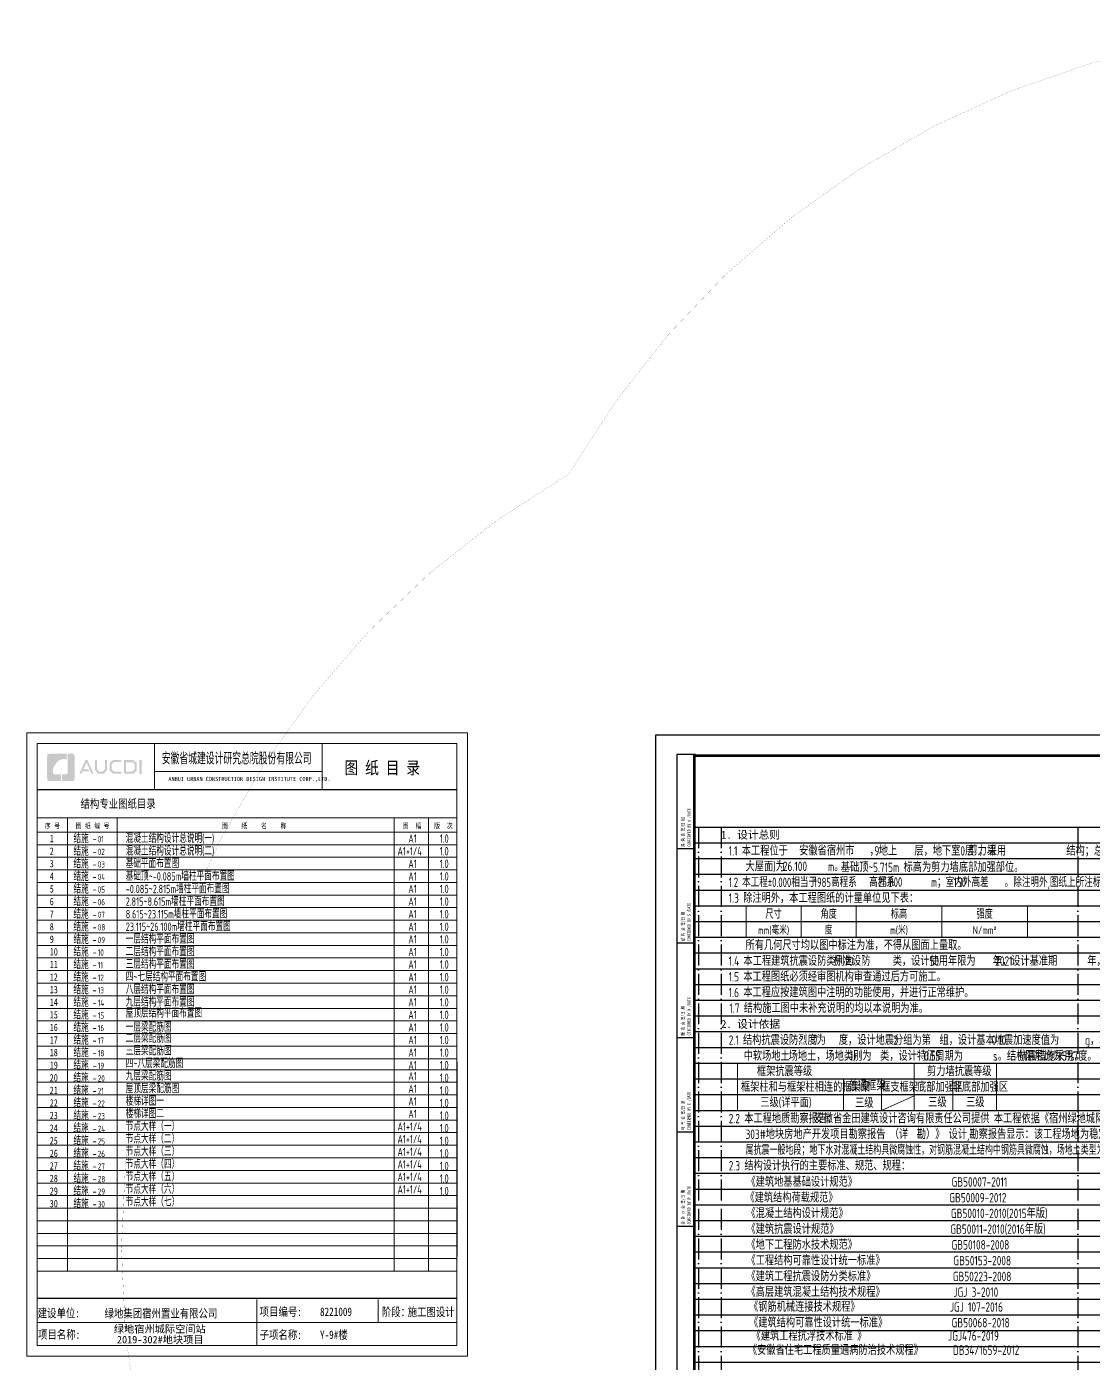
# Model space of a CAD drawing. Extents: x -812054 to 22247, y -644080 to 1003627.
# Drawn here: x -812054 to -761236, y -157424 to -93724 of the extents above; entities that cross this region are included whole.
import ezdxf
from ezdxf.enums import TextEntityAlignment as Align

# ---------------------------------------------------------------- set-up
doc = ezdxf.new("R2010")
doc.units = 0
doc.header["$LTSCALE"] = 1000
doc.linetypes.add('D1', pattern=[14, 10, -2, 0, -2])
doc.linetypes.add('DASHED', pattern=[0.75, 0.5, -0.25])
doc.layers.get('0').update_dxf_attribs({"linetype": 'CONTINUOUS'})
doc.layers.get('DEFPOINTS').update_dxf_attribs({"linetype": 'CONTINUOUS'})
for name, color, linetype in [('C-Sheet-图框', 101, 'CONTINUOUS'), ('C-SHET-TTLB', 11, 'CONTINUOUS'), ('PUB_TEXT', 2, 'CONTINUOUS'), ('图签文字', 4, 'CONTINUOUS')]:
    doc.layers.add(name, color=color, linetype=linetype)
for name, color, linetype, lineweight in [('S-1-TEXT', 7, 'CONTINUOUS', 18), ('S-1-修改', 23, 'CONTINUOUS', 18), ('图框', 9, 'CONTINUOUS', 18), ('图签', 147, 'CONTINUOUS', 18)]:
    doc.layers.add(name, color=color, linetype=linetype, lineweight=lineweight)
doc.layers.add('审图修改', color=2, linetype='CONTINUOUS', plot=False)
doc.styles.add('SHEET-ECADI', font='simhei.ttf', dxfattribs={"width": 0.7})
doc.styles.add('STYLE111', font='simhei.ttf', dxfattribs={"width": 0.7})
doc.styles.add('TS', font='tssdeng.shx', dxfattribs={"width": 0.7, "bigfont": 'tssdchn.shx'})
doc.styles.add('TSSD_DIMENSION', font='Tssdeng.shx', dxfattribs={"width": 0.7, "bigfont": 'tssdchn.shx'})
doc.styles.add('TSSD_REIN', font='tssdeng.shx', dxfattribs={"width": 0.7, "height": 300, "bigfont": 'tssdchn.shx'})
doc.styles.add('宋体', font='', dxfattribs={"height": 50})
doc.styles.add('建筑图签-1', font='simhei.ttf', dxfattribs={"width": 0.7})
doc.styles.add('黑体', font='simhei.ttf')
doc.styles.get('宋体').set_extended_font_data('SimSun')

# ---------------------------------------------------------------- blocks, each defined once
blk = doc.blocks.new('2014SHEET-L')
at = {"layer": 'C-SHET-TTLB'}
for p, q in [((0, -45), (-9, -45)), ((0, -90), (-9, -90)), ((0, -135), (-9, -135)), ((0, -180), (-9, -180)), ((0, -225), (-9, -225))]:
    blk.add_line(p, q, dxfattribs=at)
at = {"layer": 'C-SHET-TTLB', "style": 'SHEET-ECADI', "width": 0.7}
for s, p in [('建 筑 会 签/日 期', (-5.24, -43.96)), ('CONFIRMED BY A /DATE', (-2.33, -43.96)), ('结 构 会 签/日 期', (-5.24, -88.96)), ('CONFIRMED BY S /DATE', (-2.33, -88.96)), ('CONFIRMED BY M /DATE', (-2.33, -133.96)), ('暖 动 会 签/日 期', (-5.24, -133.96)), ('CONFIRMED BY E /DATE', (-2.33, -178.96)), ('电 气 会 签/日 期', (-5.24, -178.96)), ('给 排 水 会 签/日 期', (-5.24, -223.96)), ('CONFIRMED BY P /DATE', (-2.33, -223.96))]:
    blk.add_text(s, height=1.6, rotation=90, dxfattribs=at).set_placement(p)
blk = doc.blocks.new('2017_11-sheet-L2', base_point=(18.4, 410))
at = {"layer": 'C-SHET-TTLB'}
blk.add_blockref('2014SHEET-L', (19, 410.6), dxfattribs=at)
blk = doc.blocks.new('院标1')
h = blk.add_hatch(color=150)
h.dxf.hatch_style = 1
h.set_gradient(color1=(33, 113, 253), color2=(33, 113, 253), tint=1, name='INVCURVED')
edge = h.paths.add_edge_path()
edge.add_spline(control_points=[(116373, 648379), (116379, 648379), (116382, 648379), (116391, 648379), (116391, 648379), (116391, 648379), (116616, 648379), (116616, 648379), (116616, 648379), (116616, 648379), (116616, 648054), (116616, 648054), (116616, 648054), (116616, 648054), (116108, 648054), (116108, 648054), (116108, 648054), (116028, 648054), (115963, 648111), (115963, 648199), (115963, 648199), (115963, 648199), (115963, 649215), (115963, 649215), (115963, 649215), (115963, 649295), (116018, 649360), (116108, 649360), (116108, 649360), (116108, 649360), (116897, 649360), (116897, 649360), (116897, 649360), (116897, 649360), (116897, 649080), (116897, 649080), (116897, 649080), (116897, 649080), (116566, 649140), (116356, 648859), (116356, 648859), (116245, 648719), (116240, 648545), (116247, 648466), (116247, 648466), (116254, 648386), (116247, 648466), (116247, 648466), (116247, 648466), (116247, 648466), (116258, 648374), (116373, 648379)], knot_values=[0, 0, 0, 0, 0.071429, 0.071429, 0.071429, 0.107143, 0.142857, 0.142857, 0.142857, 0.178571, 0.214286, 0.214286, 0.214286, 0.25, 0.285714, 0.285714, 0.285714, 0.321429, 0.357143, 0.357143, 0.357143, 0.392857, 0.428571, 0.428571, 0.428571, 0.464286, 0.5, 0.5, 0.5, 0.535714, 0.571429, 0.571429, 0.571429, 0.607143, 0.642857, 0.642857, 0.642857, 0.678571, 0.714286, 0.714286, 0.714286, 0.75, 0.785714, 0.785714, 0.785714, 0.821429, 0.857143, 0.857143, 0.857143, 0.928571, 1, 1, 1, 1], degree=3, periodic=0)
h = blk.add_hatch(color=150)
h.dxf.hatch_style = 1
h.set_gradient(color1=(33, 113, 253), color2=(33, 113, 253), tint=1, name='INVCURVED')
edge = h.paths.add_edge_path()
edge.add_spline(control_points=[(117268, 649215), (117268, 649215), (117268, 648199), (117268, 648199), (117268, 648199), (117268, 648114), (117212, 648054), (117123, 648054), (117123, 648054), (117123, 648054), (116663, 648054), (116663, 648054), (116663, 648054), (116663, 648054), (116663, 648379), (116663, 648379), (116663, 648379), (116663, 648379), (116865, 648379), (116865, 648379), (116865, 648379), (116907, 648379), (116941, 648413), (116941, 648455), (116941, 648455), (116941, 648455), (116941, 649360), (116941, 649360), (116941, 649360), (116941, 649360), (117123, 649360), (117123, 649360), (117123, 649360), (117204, 649360), (117268, 649306), (117268, 649215)], knot_values=[0, 0, 0, 0, 0.1, 0.1, 0.1, 0.15, 0.2, 0.2, 0.2, 0.25, 0.3, 0.3, 0.3, 0.35, 0.4, 0.4, 0.4, 0.45, 0.5, 0.5, 0.5, 0.55, 0.6, 0.6, 0.6, 0.65, 0.7, 0.7, 0.7, 0.75, 0.8, 0.8, 0.8, 0.9, 1, 1, 1, 1], degree=3, periodic=0)

msp = doc.modelspace()

# ---------------------------------------------------------------- hatches: boundary and pattern name
h = msp.add_hatch(color=150)
h.dxf.hatch_style = 1
h.set_gradient(color1=(33, 113, 253), color2=(33, 113, 253), tint=1, name='INVCURVED')
edge = h.paths.add_edge_path()
edge.add_spline(control_points=[(-809774.04, -128512.74), (-809774.04, -128512.74), (-809774.04, -129528.15), (-809774.04, -129528.15), (-809774.04, -129528.15), (-809774.04, -129613.26), (-809829.7, -129673.57), (-809919.45, -129673.57), (-809919.45, -129673.57), (-809919.45, -129673.57), (-810379.22, -129673.57), (-810379.22, -129673.57), (-810379.22, -129673.57), (-810379.22, -129673.57), (-810379.22, -129348.59), (-810379.22, -129348.59), (-810379.22, -129348.59), (-810379.22, -129348.59), (-810176.85, -129348.59), (-810176.85, -129348.59), (-810176.85, -129348.59), (-810134.98, -129348.59), (-810101.1, -129314.62), (-810101.1, -129272.86), (-810101.1, -129272.86), (-810101.1, -129272.86), (-810101.1, -128367.32), (-810101.1, -128367.32), (-810101.1, -128367.32), (-810101.1, -128367.32), (-809919.45, -128367.32), (-809919.45, -128367.32), (-809919.45, -128367.32), (-809837.74, -128367.32), (-809774.04, -128421.18), (-809774.04, -128512.74)], knot_values=[0, 0, 0, 0, 0.1, 0.1, 0.1, 0.15, 0.2, 0.2, 0.2, 0.25, 0.3, 0.3, 0.3, 0.35, 0.4, 0.4, 0.4, 0.45, 0.5, 0.5, 0.5, 0.55, 0.6, 0.6, 0.6, 0.65, 0.7, 0.7, 0.7, 0.75, 0.8, 0.8, 0.8, 0.9, 1, 1, 1, 1], degree=3, periodic=0)
at = {"layer": '图签文字'}
h = msp.add_hatch(color=4, dxfattribs=at)
h.paths.add_polyline_path([(-806682.81, -128677.61), (-806576.02, -128677.61), (-806576.02, -129332.33), (-806682.81, -129332.33)])
h.paths.add_polyline_path([(-807322.61, -128776.75), (-807322.61, -129223.83), (-807016.13, -129223.83), (-806910.58, -129133.16), (-806910.58, -128862.33), (-807012.95, -128776.75)], flags=16)
h.paths.add_polyline_path([(-807422.97, -128676.39), (-807422.97, -129324.2), (-806978.95, -129324.2), (-806810.21, -129179.26), (-806810.21, -128815.42), (-806976.52, -128676.39)])
h.paths.add_polyline_path([(-807544.41, -128673.26), (-807544.41, -128771.27), (-807890.46, -128771.27), (-808003.34, -128865.58), (-808003.34, -129137.41), (-807890.46, -129224.32), (-807542.56, -129224.32), (-807542.56, -129327.87), (-807936.73, -129327.87), (-808108.82, -129179.94), (-808108.82, -128815.65), (-807940.42, -128673.26)])
h.paths.add_polyline_path([(-808804.92, -128674.79), (-808702.39, -128674.79), (-808702.39, -129108.84), (-808605.45, -129220.61), (-808426.48, -129220.61), (-808329.54, -129108.84), (-808329.54, -128674.79), (-808232.6, -128674.79), (-808232.6, -129140.51), (-808372.42, -129324.93), (-808659.51, -129324.93), (-808804.92, -129138.64)])
h.paths.add_polyline_path([(-809256.97, -128675.94), (-809157.53, -128675.94), (-808866.87, -129325.6), (-808965.18, -129325.6), (-809204.42, -128786.59), (-809353.27, -129116.61), (-809122.43, -129116.61), (-809070.95, -129214.52), (-809394.79, -129214.52), (-809444.61, -129327.37), (-809549.24, -129327.37)])

# ---------------------------------------------------------------- linework, layer by layer
msp.add_line((-791553.87, -143057.63), (-791553.87, -152332.63))
at = {"layer": 'C-SHET-TTLB'}
for p, q in [((-781081.51, -128409.25), (-781081.51, -185929.25)), ((-780181.51, -128409.25), (-781081.51, -128409.25))]:
    msp.add_line(p, q, dxfattribs=at)
msp.add_lwpolyline([(-697981.51, -127469.25), (-697981.51, -186869.25), (-782081.51, -186869.25), (-782081.51, -127469.25)], close=True, dxfattribs=at)
at = {"layer": 'C-SHET-TTLB', "const_width": 120}
msp.add_lwpolyline([(-780241.51, -128469.25), (-698981.51, -128469.25), (-698981.51, -185869.25), (-780241.51, -185869.25)], close=True, dxfattribs=at)
at = {"layer": 'DEFPOINTS', "color": 252}
for p, q in [((-780241.51, -131869.25), (-705981.51, -131869.25)), ((-780241.51, -132619.25), (-705981.51, -132619.25)), ((-780241.51, -133369.25), (-705981.51, -133369.25)), ((-780241.51, -134119.25), (-705981.51, -134119.25)), ((-780241.51, -134869.25), (-705981.51, -134869.25)), ((-780241.51, -135619.25), (-705981.51, -135619.25)), ((-780241.51, -136369.25), (-705981.51, -136369.25)), ((-780241.51, -137119.25), (-705981.51, -137119.25)), ((-780241.51, -137869.25), (-705981.51, -137869.25)), ((-780241.51, -138619.25), (-705981.51, -138619.25)), ((-780241.51, -139369.25), (-705981.51, -139369.25)), ((-780241.51, -140119.25), (-705981.51, -140119.25)), ((-780241.51, -140869.25), (-705981.51, -140869.25)), ((-780241.51, -141619.25), (-705981.51, -141619.25)), ((-780241.51, -142369.25), (-705981.51, -142369.25)), ((-780241.51, -143119.25), (-705981.51, -143119.25)), ((-780241.51, -143869.25), (-705981.51, -143869.25)), ((-780241.51, -144619.25), (-705981.51, -144619.25)), ((-780241.51, -145369.25), (-705981.51, -145369.25)), ((-780241.51, -146119.25), (-705981.51, -146119.25)), ((-780241.51, -146869.25), (-705981.51, -146869.25)), ((-780241.51, -147619.25), (-705981.51, -147619.25)), ((-780241.51, -148369.25), (-705981.51, -148369.25)), ((-780241.51, -149119.25), (-705981.51, -149119.25)), ((-780241.51, -149869.25), (-705981.51, -149869.25)), ((-780241.51, -150619.25), (-705981.51, -150619.25)), ((-780241.51, -151369.25), (-705981.51, -151369.25)), ((-780241.51, -152119.25), (-705981.51, -152119.25)), ((-780241.51, -152869.25), (-705981.51, -152869.25)), ((-780241.51, -153619.25), (-705981.51, -153619.25)), ((-780241.51, -154369.25), (-705981.51, -154369.25)), ((-780241.51, -155119.25), (-705981.51, -155119.25)), ((-780241.51, -155869.25), (-705981.51, -155869.25)), ((-780241.51, -156619.25), (-705981.51, -156619.25)), ((-780241.51, -157369.25), (-705981.51, -157369.25))]:
    msp.add_line(p, q, dxfattribs=at)
at = {"layer": 'DEFPOINTS', "color": 252, "linetype": 'D1', "ltscale": 0.1}
for p, q in [((-780041.51, -131869.25), (-780041.51, -185869.25)), ((-778969.51, -131869.25), (-778969.51, -185869.25)), ((-761969.51, -131869.25), (-761969.51, -185869.25))]:
    msp.add_line(p, q, dxfattribs=at)
at = {"layer": 'S-1-TEXT', "color": 2}
for p, q in [((-775155.29, -135619.25), (-775155.29, -137119.25)), ((-772530.29, -135619.25), (-772530.29, -137119.25)), ((-768452.16, -135619.25), (-768452.16, -137119.25)), ((-777780.29, -136369.25), (-764374.04, -136369.25)), ((-778189.18, -143119.25), (-765845.37, -143119.25)), ((-778189.18, -143119.25), (-778189.18, -145369.25)), ((-778189.18, -143119.25), (-778189.18, -145369.25)), ((-769763.9, -143119.25), (-769763.9, -145369.25)), ((-765845.37, -143119.25), (-765845.37, -145369.25)), ((-778189.18, -143869.25), (-765845.37, -143869.25)), ((-773140.93, -143869.25), (-773140.93, -145369.25)), ((-771319.63, -143869.25), (-771319.63, -145369.25)), ((-767932.28, -143869.25), (-767932.28, -145369.25)), ((-778189.18, -144619.25), (-765845.37, -144619.25)), ((-771319.63, -145369.25), (-769763.9, -144671.76)), ((-778189.18, -145369.25), (-765845.37, -145369.25))]:
    msp.add_line(p, q, dxfattribs=at)
msp.add_lwpolyline([(-764374.04, -135619.25), (-764374.04, -137119.25), (-777780.29, -137119.25), (-777780.29, -135619.25), (-764374.04, -135619.25)], dxfattribs=at)
at = {"layer": '图框'}
for p, q in [((-811553.87, -127882.84), (-811553.87, -156582.84)), ((-791553.87, -127882.84), (-811553.87, -127882.84)), ((-805960.58, -130082.84), (-805960.58, -127882.84)), ((-797969.82, -130082.84), (-797969.82, -127882.84)), ((-791553.87, -156582.84), (-791553.87, -127882.84)), ((-797990.88, -129220.82), (-805960.58, -129220.82)), ((-811553.87, -131432.84), (-811553.88, -155432.83)), ((-811553.87, -131432.84), (-811553.87, -151232.83)), ((-811553.87, -131432.84), (-791553.87, -131432.84)), ((-810109.7, -131432.84), (-810109.7, -153032.83)), ((-807752.51, -131432.84), (-807752.51, -153032.83)), ((-794542.3, -131432.84), (-794542.3, -153032.84)), ((-792908.07, -131432.84), (-792908.07, -153032.84)), ((-791553.87, -132107.85), (-811553.87, -132107.84)), ((-791553.87, -132107.85), (-811553.87, -132107.84)), ((-811553.87, -132107.84), (-791553.87, -132107.85)), ((-811553.87, -132107.84), (-791553.87, -132107.85)), ((-791553.87, -132707.85), (-811553.87, -132707.84)), ((-791553.87, -133307.85), (-811553.87, -133307.84)), ((-811553.87, -133307.84), (-791553.87, -133307.85)), ((-811553.87, -133307.84), (-791553.87, -133307.85)), ((-791553.87, -133307.85), (-811553.87, -133307.84)), ((-791553.87, -133907.85), (-811553.87, -133907.84)), ((-791553.87, -133907.85), (-811553.87, -133907.84)), ((-811553.87, -133907.84), (-791553.87, -133907.85)), ((-791553.87, -134507.85), (-811553.87, -134507.84)), ((-791553.87, -134507.85), (-811553.87, -134507.84)), ((-811553.87, -134507.84), (-791553.87, -134507.85)), ((-811553.87, -134507.84), (-791553.87, -134507.85)), ((-791553.87, -135107.85), (-811553.87, -135107.84)), ((-791553.87, -135107.85), (-811553.87, -135107.84)), ((-791553.87, -135107.85), (-811553.87, -135107.84)), ((-791553.87, -135107.85), (-811553.87, -135107.84)), ((-811553.87, -135107.84), (-791553.87, -135107.85)), ((-811553.87, -135107.84), (-791553.87, -135107.85)), ((-791553.87, -135707.85), (-811553.87, -135707.84)), ((-811553.87, -135707.84), (-791553.87, -135707.85)), ((-811553.87, -135707.84), (-791553.87, -135707.85)), ((-791553.87, -135707.85), (-811553.87, -135707.84)), ((-791553.87, -136307.85), (-811553.87, -136307.84)), ((-791553.87, -136307.85), (-811553.87, -136307.84)), ((-811553.87, -136307.84), (-791553.87, -136307.85)), ((-811553.87, -136307.84), (-791553.87, -136307.85)), ((-791553.87, -136907.85), (-811553.87, -136907.84)), ((-791553.87, -136907.85), (-811553.87, -136907.84)), ((-811553.87, -136907.84), (-791553.87, -136907.85)), ((-811553.87, -136907.84), (-791553.87, -136907.85)), ((-791553.87, -137507.85), (-811553.87, -137507.84)), ((-791553.87, -137507.85), (-811553.87, -137507.84)), ((-791553.87, -137507.85), (-811553.87, -137507.84)), ((-791553.87, -137507.85), (-811553.87, -137507.84)), ((-811553.87, -137507.84), (-791553.87, -137507.85)), ((-811553.87, -137507.84), (-791553.87, -137507.85)), ((-791553.87, -138107.85), (-811553.87, -138107.84)), ((-811553.87, -138107.84), (-791553.87, -138107.85)), ((-811553.87, -138107.84), (-791553.87, -138107.85)), ((-791553.87, -138107.85), (-811553.87, -138107.84)), ((-791553.87, -138707.85), (-811553.87, -138707.84)), ((-791553.87, -138707.85), (-811553.87, -138707.84)), ((-811553.87, -138707.84), (-791553.87, -138707.85)), ((-811553.87, -138707.84), (-791553.87, -138707.85)), ((-791553.87, -139307.85), (-811553.87, -139307.84)), ((-791553.87, -139307.85), (-811553.87, -139307.84)), ((-811553.87, -139307.84), (-791553.87, -139307.85)), ((-811553.87, -139307.84), (-791553.87, -139307.85)), ((-791553.87, -139907.85), (-811553.87, -139907.84)), ((-791553.87, -139907.85), (-811553.87, -139907.84)), ((-791553.87, -139907.85), (-811553.87, -139907.84)), ((-791553.87, -139907.85), (-811553.87, -139907.84)), ((-811553.87, -139907.84), (-791553.87, -139907.85)), ((-811553.87, -139907.84), (-791553.87, -139907.85)), ((-791553.87, -140507.85), (-811553.87, -140507.84)), ((-811553.87, -140507.84), (-791553.87, -140507.85)), ((-811553.87, -140507.84), (-791553.87, -140507.85)), ((-791553.87, -140507.85), (-811553.87, -140507.84)), ((-791553.87, -141107.85), (-811553.87, -141107.84)), ((-791553.87, -141107.85), (-811553.87, -141107.84)), ((-811553.87, -141107.84), (-791553.87, -141107.85)), ((-811553.87, -141107.84), (-791553.87, -141107.85)), ((-791553.87, -141707.85), (-811553.87, -141707.84)), ((-791553.87, -142307.85), (-811553.87, -142307.84)), ((-791553.87, -142907.84), (-811553.87, -142907.83)), ((-791553.87, -143432.84), (-811553.87, -143432.83)), ((-811553.87, -143432.83), (-791553.87, -143432.84)), ((-811553.87, -143432.83), (-791553.87, -143432.84)), ((-791553.87, -143432.84), (-811553.87, -143432.83)), ((-791553.87, -144032.84), (-811553.87, -144032.83)), ((-791553.87, -144032.84), (-811553.87, -144032.83)), ((-811553.87, -144032.83), (-791553.87, -144032.84)), ((-811553.87, -144032.83), (-791553.87, -144032.84)), ((-791553.87, -144632.84), (-811553.87, -144632.83)), ((-791553.87, -144632.84), (-811553.87, -144632.83)), ((-811553.87, -144632.83), (-791553.87, -144632.84)), ((-811553.87, -144632.83), (-791553.87, -144632.84)), ((-791553.87, -145232.84), (-811553.87, -145232.83)), ((-791553.87, -145232.84), (-811553.87, -145232.83)), ((-791553.87, -145232.84), (-811553.87, -145232.83)), ((-791553.87, -145232.84), (-811553.87, -145232.83)), ((-811553.87, -145232.83), (-791553.87, -145232.84)), ((-811553.87, -145232.83), (-791553.87, -145232.84)), ((-791553.87, -145832.84), (-811553.87, -145832.83)), ((-811553.87, -145832.83), (-791553.87, -145832.84)), ((-811553.87, -145832.83), (-791553.87, -145832.84)), ((-791553.87, -145832.84), (-811553.87, -145832.83)), ((-791553.87, -146432.84), (-811553.87, -146432.83)), ((-791553.87, -146432.84), (-811553.87, -146432.83)), ((-811553.87, -146432.83), (-791553.87, -146432.84)), ((-811553.87, -146432.83), (-791553.87, -146432.84)), ((-791553.87, -147032.84), (-811553.87, -147032.83)), ((-791553.87, -147032.84), (-811553.87, -147032.83)), ((-811553.87, -147032.83), (-791553.87, -147032.84)), ((-811553.87, -147032.83), (-791553.87, -147032.84)), ((-791553.87, -147632.84), (-811553.87, -147632.83)), ((-791553.87, -147632.84), (-811553.87, -147632.83)), ((-791553.87, -147632.84), (-811553.87, -147632.83)), ((-791553.87, -147632.84), (-811553.87, -147632.83)), ((-811553.87, -147632.83), (-791553.87, -147632.84)), ((-811553.87, -147632.83), (-791553.87, -147632.84)), ((-791553.87, -148232.84), (-811553.87, -148232.83)), ((-811553.87, -148232.83), (-791553.87, -148232.84)), ((-811553.87, -148232.83), (-791553.87, -148232.84)), ((-791553.87, -148232.84), (-811553.87, -148232.83)), ((-791553.87, -148832.84), (-811553.87, -148832.83)), ((-791553.87, -148832.84), (-811553.87, -148832.83)), ((-811553.87, -148832.83), (-791553.87, -148832.84)), ((-811553.87, -148832.83), (-791553.87, -148832.84)), ((-791553.87, -149432.84), (-811553.87, -149432.83)), ((-791553.87, -149432.84), (-811553.87, -149432.83)), ((-811553.87, -149432.83), (-791553.87, -149432.84)), ((-811553.87, -149432.83), (-791553.87, -149432.84)), ((-791553.87, -150032.84), (-811553.87, -150032.83)), ((-791553.87, -150032.84), (-811553.87, -150032.83)), ((-791553.87, -150032.84), (-811553.87, -150032.83)), ((-791553.87, -150032.84), (-811553.87, -150032.83)), ((-811553.87, -150032.83), (-791553.87, -150032.84)), ((-811553.87, -150032.83), (-791553.87, -150032.84)), ((-791553.87, -150632.84), (-811553.87, -150632.83)), ((-811553.87, -150632.83), (-791553.87, -150632.84)), ((-811553.87, -150632.83), (-791553.87, -150632.84)), ((-791553.87, -150632.84), (-811553.87, -150632.83)), ((-791553.87, -151232.84), (-811553.87, -151232.83)), ((-791553.87, -151232.84), (-811553.87, -151232.83)), ((-811553.87, -151232.83), (-791553.87, -151232.84)), ((-811553.87, -151232.83), (-791553.87, -151232.84)), ((-791553.87, -151832.84), (-811553.87, -151832.83)), ((-791553.87, -151832.84), (-811553.87, -151832.83)), ((-791553.87, -151832.84), (-811553.87, -151832.83)), ((-791553.87, -151832.84), (-811553.87, -151832.83)), ((-811553.87, -151832.83), (-791553.87, -151832.84)), ((-811553.87, -151832.83), (-791553.87, -151832.84)), ((-791553.87, -152432.84), (-811553.87, -152432.83)), ((-811553.87, -152432.83), (-791553.87, -152432.84)), ((-791553.87, -152432.84), (-811553.87, -152432.83)), ((-811553.87, -152432.83), (-791553.87, -152432.84)), ((-791553.87, -153032.84), (-811553.87, -153032.83)), ((-801083.44, -154382.84), (-801083.44, -156582.84)), ((-795309.12, -154382.84), (-795309.12, -155482.66)), ((-811553.87, -155483.89), (-791553.87, -155482.38)), ((-811553.87, -156582.84), (-791553.87, -156582.84))]:
    msp.add_line(p, q, dxfattribs=at)
for points in [[(-791053.87, -127382.84), (-791053.87, -157082.84), (-812053.87, -157082.84), (-812053.87, -127382.84)], [(-791053.87, -127382.84), (-791053.87, -157082.84), (-812053.87, -157082.84), (-812053.87, -127382.84)], [(-811553.87, -156582.84), (-791553.87, -156582.84), (-791553.87, -127882.84), (-811553.87, -127882.84)]]:
    msp.add_lwpolyline(points, close=True, dxfattribs=at)
at = {"layer": '图框', "const_width": 56.25}
for points in [[(-811553.87, -130082.84), (-791553.87, -130082.84)], [(-811553.87, -154332.63), (-791553.87, -154332.63)]]:
    msp.add_lwpolyline(points, dxfattribs=at)
at = {"layer": '审图修改', "const_width": 5}
msp.add_lwpolyline([(-786224.47, -115044.92, -0.57735027), (-712374.66, -115044.92, -0.57735027), (-638524.85, -115044.92, -0.57735027), (-564675.04, -115044.92, -0.57735027), (-490825.24, -115044.92, -0.57735027), (-416975.43, -115044.92, -0.57735027), (-416975.43, -188894.73, -0.57735027), (-416975.43, -262744.54, -0.57735027), (-416975.43, -336594.35, -0.57735027), (-416975.43, -410444.16, -0.57735027), (-416975.43, -484293.97, -0.57735027), (-490825.24, -484293.97, -0.57735027), (-564675.04, -484293.97, -0.57735027), (-638524.85, -484293.97, -0.57735027), (-712374.66, -484293.97, -0.57735027), (-786224.47, -484293.97, -0.57735027), (-786224.47, -410444.16, -0.57735027), (-786224.47, -336594.35, -0.57735027), (-786224.47, -262744.54, -0.57735027), (-786224.47, -188894.73, -0.57735027), (-786224.47, -115044.92, -0.57735027), (-786224.47, -115044.92, -0.57735027)], format="xyb", dxfattribs=at)

# ---------------------------------------------------------------- block references
msp.add_blockref('院标1', (-927044.27, -777731.08))
at = {"layer": 'C-SHET-TTLB', "xscale": 100, "yscale": 100, "zscale": 100}
msp.add_blockref('2017_11-sheet-L2', (-780241.51, -128469.25), dxfattribs=at)

# ---------------------------------------------------------------- texts
at = {"layer": 'C-Sheet-图框', "color": 7, "linetype": 'Continuous', "style": 'STYLE111', "width": 0.7}
for s, p in [('1', (-810956.3, -132589.01)), ('2', (-810956.3, -133189.01)), ('3', (-810956.3, -133789.01)), ('4', (-810956.31, -134389.01)), ('5', (-810956.31, -134989.01)), ('6', (-810956.31, -135589.01)), ('7', (-810956.31, -136189.01)), ('8', (-810956.31, -136789.01)), ('9', (-810956.31, -137389.01)), ('10', (-810956.31, -137989.01)), ('11', (-810956.31, -138589.01)), ('12', (-810956.31, -139189.01)), ('13', (-810956.3, -139789.01)), ('14', (-810956.3, -140389.01)), ('15', (-810956.3, -140989.01)), ('16', (-810956.31, -141589.01)), ('17', (-810956.31, -142189.01)), ('18', (-810956.31, -142789)), ('19', (-810956.31, -143388.99)), ('20', (-810956.31, -143988.99)), ('21', (-810956.31, -144588.99)), ('22', (-810956.31, -145188.99)), ('23', (-810956.31, -145788.99)), ('24', (-810956.31, -146388.99)), ('25', (-810956.31, -146988.99)), ('26', (-810956.31, -147588.99)), ('27', (-810956.31, -148188.99)), ('28', (-810956.31, -148788.99)), ('29', (-810956.31, -149388.99)), ('30', (-810956.31, -149988.99))]:
    msp.add_text(s, height=350, dxfattribs=at).set_placement(p)
at = {"layer": 'PUB_TEXT', "linetype": 'Continuous', "style": 'TSSD_REIN', "width": 0.7}
for p in [(-809826.63, -132630.59), (-809826.63, -133230.59), (-809826.63, -133830.59), (-809826.63, -134430.59), (-809826.63, -135030.59), (-809826.63, -135630.59), (-809826.63, -136230.59), (-809826.63, -136830.59), (-809826.63, -137430.59), (-809826.63, -138030.59), (-809826.63, -138630.59), (-809826.63, -139230.59), (-809826.63, -139830.59), (-809826.63, -140430.59), (-809826.63, -141030.59), (-809826.63, -141630.59), (-809826.63, -142230.59), (-809826.63, -142830.58), (-809826.63, -143430.57), (-809826.63, -144030.57), (-809826.63, -144630.57), (-809826.63, -145230.57), (-809826.63, -145830.57), (-809826.63, -146430.57), (-809826.63, -147030.57), (-809826.63, -147630.57), (-809826.63, -148230.57), (-809826.63, -148830.57), (-809826.63, -149430.57), (-809826.63, -150030.57)]:
    msp.add_text('结施 - ', height=400, dxfattribs=at).set_placement(p)
at = {"layer": 'PUB_TEXT', "color": 1, "linetype": 'Continuous', "style": 'TSSD_REIN', "width": 0.7}
for s, height, p in [('01', 300, (-808667.49, -132596.46)), ('1.0', 400, (-792371.73, -132618.79)), ('02', 300, (-808667.49, -133196.46)), ('1.0', 400, (-792371.73, -133218.79)), ('03', 300, (-808667.49, -133796.46)), ('1.0', 400, (-792371.73, -133818.79)), ('04', 300, (-808667.49, -134396.46)), ('1.0', 400, (-792371.73, -134418.79)), ('05', 300, (-808667.49, -134996.46)), ('1.0', 400, (-792371.73, -135018.79)), ('06', 300, (-808667.49, -135596.46)), ('1.0', 400, (-792371.73, -135618.79)), ('07', 300, (-808667.49, -136196.46)), ('1.0', 400, (-792371.73, -136218.79)), ('08', 300, (-808667.49, -136796.46)), ('1.0', 400, (-792371.73, -136818.79)), ('09', 300, (-808667.49, -137396.46)), ('1.0', 400, (-792371.73, -137418.79)), ('10', 300, (-808667.49, -137996.46)), ('1.0', 400, (-792371.74, -138618.79)), ('1.0', 400, (-792371.73, -138018.79)), ('11', 300, (-808667.49, -138596.46)), ('1.0', 400, (-792371.73, -139218.79)), ('12', 300, (-808667.49, -139196.46)), ('13', 300, (-808667.49, -139796.46)), ('1.0', 400, (-792371.73, -139818.79)), ('14', 300, (-808667.49, -140396.46)), ('1.0', 400, (-792371.73, -140418.79)), ('15', 300, (-808667.49, -140996.46)), ('1.0', 400, (-792371.73, -141018.79)), ('16', 300, (-808667.49, -141596.46)), ('1.0', 400, (-792371.73, -141618.79)), ('17', 300, (-808667.49, -142196.46)), ('1.0', 400, (-792371.73, -142218.79)), ('18', 300, (-808667.49, -142796.45)), ('1.0', 400, (-792371.73, -142818.78)), ('19', 300, (-808667.49, -143396.44)), ('1.0', 400, (-792371.73, -143418.78)), ('20', 300, (-808667.49, -143996.44)), ('1.0', 400, (-792371.74, -144018.78)), ('21', 300, (-808667.49, -144596.44)), ('1.0', 400, (-792371.73, -144618.78)), ('22', 300, (-808667.49, -145196.44)), ('1.0', 400, (-792371.73, -145218.78)), ('23', 300, (-808667.49, -145796.44)), ('1.0', 400, (-792371.73, -145818.78)), ('24', 300, (-808667.49, -146396.44)), ('1.0', 400, (-792371.73, -146418.78)), ('25', 300, (-808667.49, -146996.44)), ('1.0', 400, (-792371.73, -147018.78)), ('26', 300, (-808667.49, -147596.44)), ('1.0', 400, (-792371.73, -147618.78)), ('27', 300, (-808667.49, -148196.44)), ('1.0', 400, (-792371.73, -148218.77)), ('1.0', 400, (-792371.73, -148818.77)), ('28', 300, (-808667.5, -148796.44)), ('1.0', 400, (-792371.73, -149418.77)), ('29', 300, (-808667.5, -149396.44)), ('30', 300, (-808667.5, -149996.44))]:
    msp.add_text(s, height=height, dxfattribs=at).set_placement(p)
at = {"layer": 'PUB_TEXT', "color": 7, "linetype": 'Continuous', "style": 'TSSD_REIN', "width": 0.7}
for s, p in [('混凝土结构设计总说明(一)', (-807337.25, -132618.79)), ('A1', (-793871.33, -132618.79)), ('混凝土结构设计总说明(二)', (-807337.25, -133218.79)), ('A1+1/4', (-794387.37, -133218.79)), ('基础平面布置图', (-807337.25, -133818.79)), ('A1', (-793871.33, -133818.79)), ('基础顶~-0.085m墙柱平面布置图', (-807337.25, -134418.79)), ('A1', (-793871.33, -134418.79)), ('-0.085~2.815m墙柱平面布置图', (-807337.25, -135018.79)), ('A1', (-793871.33, -135018.79)), ('2.815~8.615m墙柱平面布置图', (-807337.25, -135618.79)), ('A1', (-793871.33, -135618.79)), ('8.615~23.115m墙柱平面布置图', (-807337.25, -136218.79)), ('A1', (-793871.33, -136218.79)), ('23.115~26.100m墙柱平面布置图', (-807337.25, -136818.79)), ('A1', (-793871.33, -136818.79)), ('一层结构平面布置图', (-807337.25, -137418.79)), ('二层结构平面布置图', (-807337.25, -138018.79)), ('A1', (-793871.33, -137418.79)), ('三层结构平面布置图', (-807337.25, -138618.79)), ('A1', (-793871.33, -138018.79)), ('A1', (-793871.33, -138618.79)), ('四~七层结构平面布置图', (-807337.25, -139218.79)), ('A1', (-793871.33, -139218.79)), ('八层结构平面布置图', (-807337.25, -139818.79)), ('A1', (-793871.33, -139818.79)), ('九层结构平面布置图', (-807337.25, -140418.79)), ('A1', (-793871.33, -140418.79)), ('屋顶层结构平面布置图', (-807337.25, -140943.78)), ('A1', (-793871.33, -141018.79)), ('一层梁配筋图', (-807337.25, -141618.78)), ('A1', (-793871.33, -141618.79)), ('二层梁配筋图', (-807337.25, -142143.78)), ('A1', (-793871.33, -142218.79)), ('三层梁配筋图', (-807337.25, -142743.78)), ('A1', (-793871.33, -142818.79)), ('四~八层梁配筋图', (-807337.25, -143343.78)), ('A1', (-793871.33, -143418.78)), ('九层梁配筋图', (-807337.25, -143943.78)), ('A1', (-793871.33, -143943.78)), ('屋顶层梁配筋图', (-807337.25, -144543.78)), ('A1', (-793871.33, -144543.78)), ('楼梯详图一', (-807337.25, -145143.78)), ('A1', (-793871.33, -145143.78)), ('楼梯详图二', (-807337.25, -145743.78)), ('A1', (-793871.33, -145743.78)), ('节点大样（一）', (-807337.25, -146343.78)), ('节点大样（二）', (-807337.25, -146943.78)), ('A1+1/4', (-794387.37, -146343.78)), ('节点大样（三）', (-807337.25, -147543.78)), ('A1+1/4', (-794387.37, -146943.78)), ('A1+1/4', (-794387.37, -147543.78)), ('节点大样（四）', (-807337.25, -148143.78)), ('A1+1/4', (-794387.37, -148143.78)), ('节点大样（五）', (-807337.25, -148743.78)), ('A1+1/4', (-794387.37, -148743.78)), ('节点大样（六）', (-807337.25, -149343.78)), ('A1+1/4', (-794387.37, -149343.78)), ('节点大样（七）', (-807337.25, -149943.78))]:
    msp.add_text(s, height=400, dxfattribs=at).set_placement(p)
at = {"layer": 'S-1-TEXT', "style": '黑体'}
for s, p in [('1. 设计总则', (-778969.51, -132423.28)), ('2. 设计依据', (-778969.51, -141443.63))]:
    msp.add_text(s, height=375, dxfattribs=at).set_placement(p)
at = {"layer": 'S-1-TEXT', "style": 'TS'}
for s, width, p in [('1.1 本工程位于                   ，地上    层，地下室0层 ，采用              结构；总高度', 0.75, (-778604.69, -133226.82)), ('大屋面)为          m。', 0.75, (-777803.87, -133976.82)), ('1.2 本工程%%P0.000相当于             高程系         m；室内外高差    。除注明外,图纸上所注标高均为相对标高。', 0.7, (-778604.69, -134726.82)), ('1.3 除注明外，本工程图纸的计量单位见下表：', 0.75, (-778604.69, -135476.82)), ('所有几何尺寸均以图中标注为准，不得从图面上量取。', 0.75, (-777803.87, -137726.82)), ('     场地土，场地类别为  类，设计特征周期为       s。结构阻尼比为5%%%。', 0.75, (-776774.84, -143004.65)), ('框架抗震等级', 0.75, (-777262.45, -143735.76)), ('剪力墙抗震等级', 0.75, (-769156, -143735.76)), ('普通框架', 0.75, (-772891.18, -144427.48)), ('框架柱和与框架柱相连的框架梁', 0.75, (-778020.83, -144485.21)), ('框支框架', 0.75, (-771342.69, -144485.21)), ('底部加强区', 0.75, (-769630.1, -144485.21)), ('非底部加强区', 0.75, (-767930.28, -144485.21)), ('《建筑地基基础设计规范》                      GB50007-2011', 0.75, (-777759.23, -149008.26)), ('《建筑结构荷载规范》                          GB50009-2012', 0.75, (-777807.42, -149758.26)), ('《混凝土结构设计规范》                        GB50010-2010(2015年版)', 0.75, (-777759.23, -150504.65)), ('《建筑抗震设计规范》                          GB50011-2010(2016年版)', 0.75, (-777759.23, -151254.65)), ('《地下工程防水技术规范》                      GB50108-2008', 0.75, (-777759.23, -152004.65)), ('《工程结构可靠性设计统一标准》                GB50153-2008', 0.75, (-777759.23, -152754.65)), ('《建筑工程抗震设防分类标准》                  GB50223-2008', 0.75, (-777759.23, -153511.95)), ('《高层建筑混凝土结构技术规程》                JGJ 3-2010', 0.75, (-777759.23, -154258.26)), ('《钢筋机械连接技术规程》                     JGJ 107-2016', 0.75, (-777636.02, -154965.2)), ('《建筑结构可靠性设计统一标准》               GB50068-2018', 0.75, (-777636.02, -155715.2))]:
    msp.add_text(s, height=450, dxfattribs=dict(at, width=width)).set_placement(p)
at = {"layer": 'S-1-TEXT', "style": 'TS', "width": 0.75}
for s, height, p in [('尺寸', 400, (-776467.79, -136228.62)), ('角度', 400, (-773842.79, -136228.62)), ('标高', 400, (-770491.23, -136228.62)), ('强度', 400, (-766413.1, -136228.62)), ('mm(毫米)', 375, (-776467.79, -136978.62)), ('度', 375, (-773842.79, -136978.62)), ('m(米)', 375, (-770491.23, -136978.62)), ('N/mm\x8c2\x8d', 375, (-766413.1, -136974.12))]:
    msp.add_text(s, height=height, dxfattribs=at).set_placement(p, align=Align.CENTER)
at = {"layer": 'S-1-TEXT', "linetype": 'DASHED', "style": 'TS', "width": 0.75}
for s, p in [('1.4 本工程建筑抗震设防类别为         类，设计使用年限为    年，设计基准期       年，建筑结构安全等级为   级,。', (-778604.69, -138476.82)), ('1.5 本工程图纸必须经审图机构审查通过后方可施工。', (-778604.69, -139226.82)), ('1.6 本工程应按建筑图中注明的功能使用，并进行正常维护。', (-778604.69, -139976.82)), ('1.7 结构施工图中未补充说明的均以本说明为准。', (-778573.48, -140724.7)), ('2.1 结构抗震设防烈度为   度，设计地震分组为第  组，设计基本地震加速度值为      g，场地土类型为', (-778604.69, -142247.17)), ('2.2 本工程地质勘察报告：', (-778604.69, -145985.09)), ('2.3 结构设计执行的主要标准、规范、规程：', (-778604.69, -148235.09))]:
    msp.add_text(s, height=450, dxfattribs=at).set_placement(p)
at = {"layer": 'S-1-TEXT', "style": 'TSSD_DIMENSION', "width": 0.75}
for s, p in [('  《建筑工程抗浮技术标准 》                   JGJ476-2019', (-777925.5, -156479.84)), ('《安徽省住宅工程质量通病防治技术规程》       DB34/1659-2012', (-777690.08, -157159.13))]:
    msp.add_text(s, height=450, dxfattribs=at).set_placement(p, align=Align.BOTTOM_LEFT)
at = {"layer": 'S-1-修改', "color": 1, "style": 'TS'}
for s, width, p in [('安徽省宿州市', 0.75, (-775248.77, -133219.98)), ('9', 0.75, (-771667.51, -133226.82)), ('剪力墙', 0.75, (-767186.99, -133220.25)), ('26.100', 0.75, (-776023, -133963.5)), ('基础顶~5.715m 标高为剪力墙底部加强部位。', 0.75, (-773266.24, -134012.4)), ('1985高程系', 0.7, (-774548.92, -134728.06)), ('25.800', 0.7, (-771485.55, -134716.75)), ('150', 0.7, (-767878.39, -134716.75)), ('标准设防', 0.75, (-773614.88, -138476.82)), ('50', 0.75, (-769040.37, -138476.82)), ('2021', 0.75, (-765905.94, -138476.82)), ('2', 0.75, (-770757.93, -142247.17)), ('Ⅲ', 0.75, (-772827.01, -143004.65)), ('三级(详平面)', 0.75, (-777097.94, -145222.37)), ('三级', 0.75, (-772584.27, -145249.15)), ('三级', 0.75, (-769099.58, -145213.75)), ('三级', 0.75, (-767295.23, -145213.75)), ('安徽省金田建筑设计咨询有限责任公司提供 本工程依据《宿州绿地城际空间站302#', 0.75, (-774515.92, -145985.09)), ('303#地块房地产开发项目勘察报告 （详  勘）》 设计,勘察报告显示：该工程场地为稳定建筑场地，', 0.75, (-777803.87, -146735.09)), ('属抗震一般地段；地下水对混凝土结构具微腐蚀性，对钢筋混凝土结构中钢筋具微腐蚀，场地土类型为中软场地土。', 0.65, (-777803.87, -147485.09))]:
    msp.add_text(s, height=450, dxfattribs=dict(at, width=width)).set_placement(p)
at = {"layer": 'S-1-修改', "color": 1, "linetype": 'DASHED', "style": 'TS', "width": 0.75}
for s, p in [('7', (-774575.2, -142247.17)), ('0.10', (-766079.9, -142247.17)), ('中软场地土', (-777893.54, -143004.65)), ('0.55', (-769302.63, -143004.65)), ('抗震措施采用7度。', (-764812.29, -143004.65))]:
    msp.add_text(s, height=450, dxfattribs=at).set_placement(p)
at = {"layer": '图签', "color": 6, "style": '宋体'}
for s, p in [('绿地宿州城际空间站', (-807902.89, -155967.64)), ('2019-302#地块项目', (-807757.33, -156475.47))]:
    msp.add_text(s, height=356.677, dxfattribs=at).set_placement(p)
at = {"layer": '图签文字', "color": 7, "style": '建筑图签-1'}
for s, height, width, p in [('安徽省城建设计研究总院股份有限公司', 500, 0.6, (-805623.31, -128828.41)), ('图 纸 目 录', 600, 0.8, (-796910.94, -129342.44)), ('序 号', 250, 0.8, (-811191.48, -131931.67)), ('图 纸 编 号', 250, 0.8, (-809723.76, -131931.67)), ('图    纸    名    称', 250, 0.8, (-802756.78, -131931.67)), ('图  幅', 250, 0.8, (-794138.17, -131931.67)), ('版  次', 250, 0.8, (-792641.72, -131931.67)), (' 建设单位: ', 400, 0.8, (-811750.13, -155233.9)), ('项目编号:', 400, 0.8, (-800955.99, -155168.88)), ('阶段：', 400, 0.8, (-795136.38, -155181.31)), ('项目名称:', 400, 0.8, (-811516.63, -156256.31)), ('子项名称:', 400, 0.8, (-800955.99, -156268.69))]:
    msp.add_text(s, height=height, dxfattribs=dict(at, width=width)).set_placement(p)
at = {"layer": '图签文字', "linetype": 'Continuous', "style": '建筑图签-1', "width": 0.91}
msp.add_text('ANHUI URBAN CONSTRUCTION DESIGN INSTITUTE CORP.,LTD.', height=200, dxfattribs=at).set_placement((-805307.23, -129674.87))
at = {"layer": '图签文字', "style": '建筑图签-1', "width": 0.8}
msp.add_text('结构专业图纸目录', height=400, dxfattribs=at).set_placement((-809491.81, -130957.31))
at = {"layer": '图签文字', "color": 6, "style": '建筑图签-1', "width": 0.8}
for s, p in [('绿地集团宿州置业有限公司', (-808347.65, -155249.01)), ('8221009', (-798079.54, -155168.88)), ('施工图设计', (-793903.72, -155181.31))]:
    msp.add_text(s, height=400, dxfattribs=at).set_placement(p)
at = {"layer": '图签文字', "color": 2, "style": '建筑图签-1', "width": 0.8}
msp.add_text('Y-9#楼', height=400, dxfattribs=at).set_placement((-798079.59, -156268.9))

doc.saveas('drawing.dxf')
